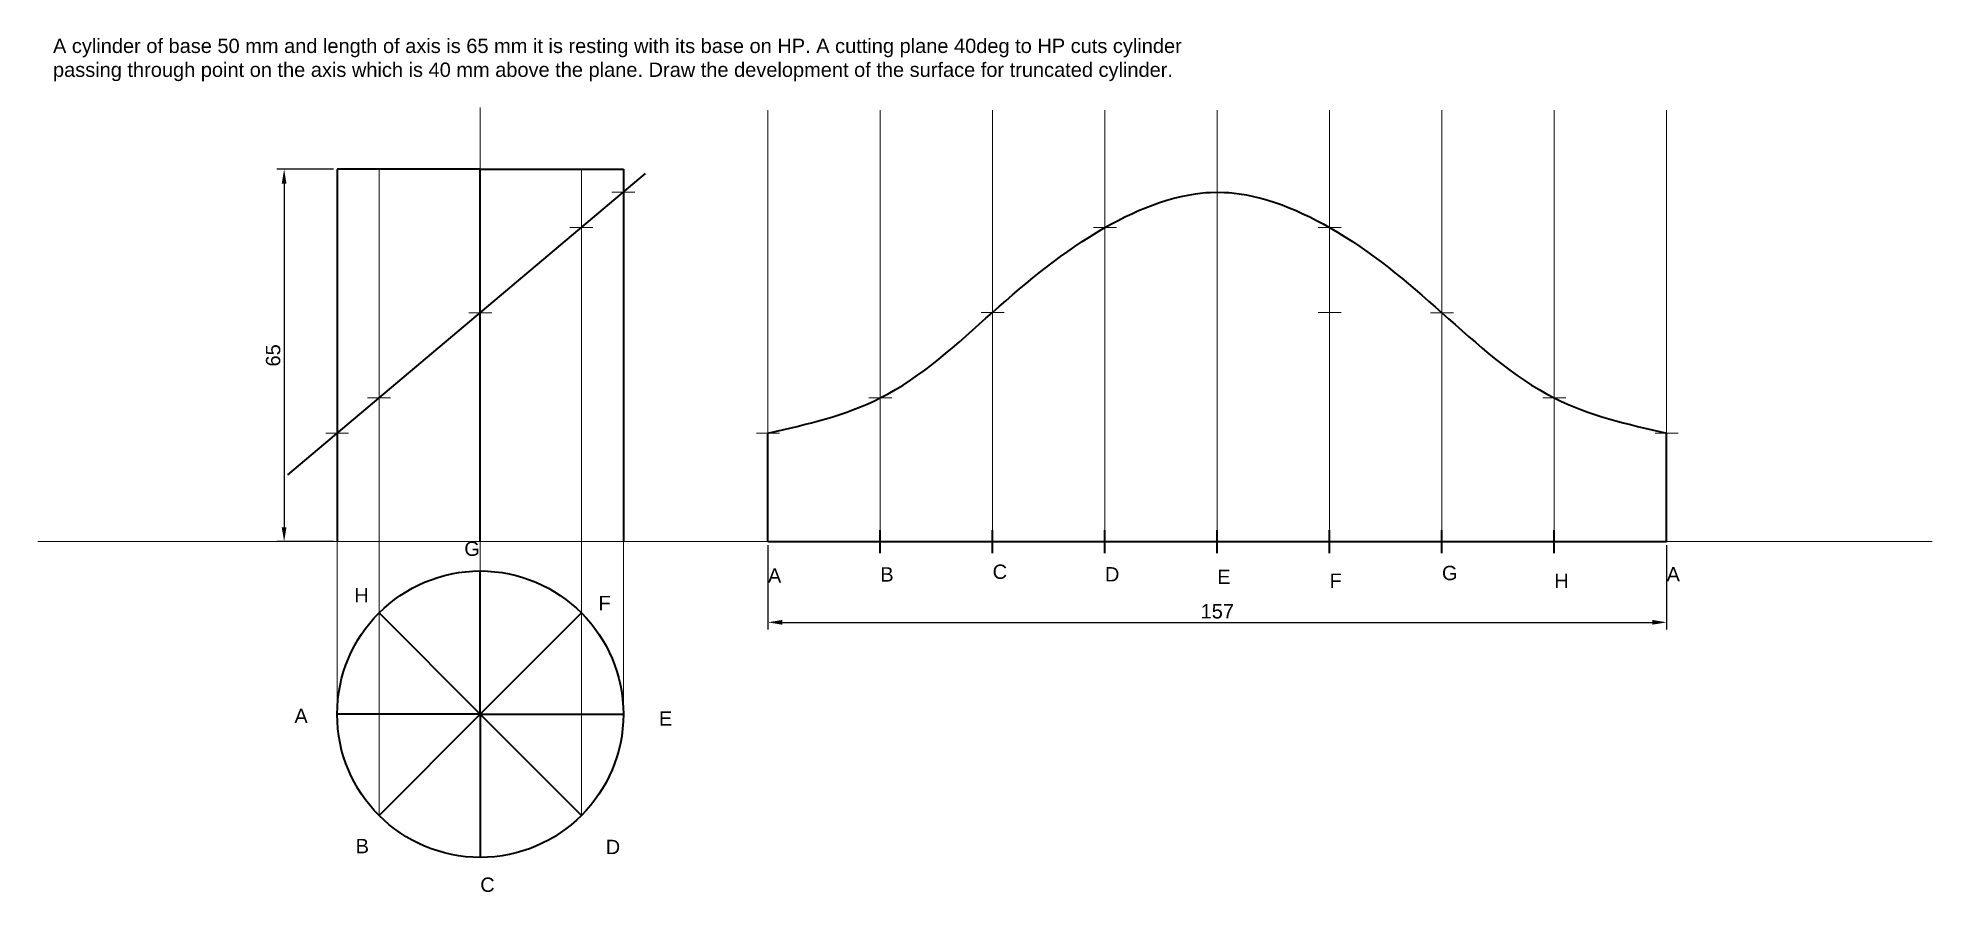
# Model space of a CAD drawing. Header units: millimetres. Extents: x 1119 to 1450, y 1846 to 1995.
import ezdxf

# ---------------------------------------------------------------- set-up
doc = ezdxf.new("R2010")
doc.units = ezdxf.units.MM
doc.header["$PDMODE"] = 2
doc.header["$PDSIZE"] = 2
doc.layers.add('Layer1', color=7, linetype='Continuous', lineweight=35)
doc.layers.add('Layer2', color=3, linetype='Continuous', lineweight=15)
doc.styles.get("Standard").update_dxf_attribs({"font": 'arial.ttf'})
doc.dimstyles.new('ISO-25', dxfattribs={"dimtxt": 2.5, "dimasz": 2.5, "dimexe": 1.25, "dimexo": 0.625, "dimtad": 1, "dimtxsty": 'Standard', "dimcen": 2.5, "dimadec": 0, "dimazin": 0, "dimtfac": 1, "dimtmove": 0, "dimatfit": 3, "dimfxl": 1, "dimarcsym": 0})

# ---------------------------------------------------------------- blocks, each defined once
blk = doc.blocks.new('*U1')
at = {"layer": 'Layer1'}
blk.add_line((-12.5, 0), (12.5, 0), dxfattribs=at)
blk = doc.blocks.new('*U2')
at = {"layer": 'Layer1', "color": 0, "linetype": 'ByBlock', "lineweight": -2, "transparency": 16777216}
for p, rotation in [((1196.72, 1889.22), 90), ((1187.88, 1885.56), 135), ((1205.56, 1885.56), 45), ((1184.22, 1876.72), 180), ((1187.88, 1867.88), 225.0000000000001), ((1196.72, 1864.22), 270), ((1205.56, 1867.88), 315.0000000000001)]:
    blk.add_blockref('*U1', p, dxfattribs=dict(at, rotation=rotation))
blk.add_blockref('*U1', (1209.22, 1876.72), dxfattribs=at)
blk = doc.blocks.new('*D3')
at = {"layer": 'Defpoints', "color": 0, "transparency": 16777216}
for p in [(1246.99, 1906.86), (1403.99, 1906.86), (1403.99, 1892.76)]:
    blk.add_point(p, dxfattribs=at)
at = {"layer": 'Layer1', "color": 0, "lineweight": -2, "transparency": 16777216}
for p, q in [((1246.99, 1906.24), (1246.99, 1891.51)), ((1403.99, 1906.24), (1403.99, 1891.51)), ((1249.49, 1892.76), (1401.49, 1892.76))]:
    blk.add_line(p, q, dxfattribs=at)
at = {"layer": 'Layer1', "color": 0, "transparency": 16777216}
for points in [[(1249.49, 1893.18), (1249.49, 1892.35), (1246.99, 1892.76)], [(1401.49, 1893.18), (1401.49, 1892.35), (1403.99, 1892.76)]]:
    blk.add_solid(points, dxfattribs=at)
at = {"layer": 'Layer1', "color": 0, "transparency": 16777216, "insert": (1325.49, 1894.67), "char_height": 2.5, "attachment_point": 5}
blk.add_mtext('157', dxfattribs=at)
blk = doc.blocks.new('*D4')
at = {"layer": 'Defpoints', "color": 0, "transparency": 16777216}
for p in [(1171.72, 1971.86), (1162.46, 1906.86), (1171.72, 1906.86)]:
    blk.add_point(p, dxfattribs=at)
at = {"layer": 'Layer1', "color": 0, "lineweight": -2, "transparency": 16777216}
for p, q in [((1171.1, 1971.86), (1161.21, 1971.86)), ((1162.46, 1969.36), (1162.46, 1909.36)), ((1171.1, 1906.86), (1161.21, 1906.86))]:
    blk.add_line(p, q, dxfattribs=at)
at = {"layer": 'Layer1', "color": 0, "transparency": 16777216}
for points in [[(1162.04, 1969.36), (1162.87, 1969.36), (1162.46, 1971.86)], [(1162.04, 1909.36), (1162.87, 1909.36), (1162.46, 1906.86)]]:
    blk.add_solid(points, dxfattribs=at)
at = {"layer": 'Layer1', "color": 0, "transparency": 16777216, "insert": (1160.55, 1939.36), "char_height": 2.5, "attachment_point": 5, "rotation": 90}
blk.add_mtext('65', dxfattribs=at)

msp = doc.modelspace()

# ---------------------------------------------------------------- linework, layer by layer
at = {"layer": 'Layer1'}
for p, q in [((1163.128, 1918.53), (1225.612, 1971.102)), ((1196.723, 1971.862), (1171.723, 1971.862)), ((1171.723, 1971.862), (1171.723, 1906.862)), ((1196.723, 1906.862), (1196.723, 1971.862)), ((1196.723, 1971.862), (1221.723, 1971.862)), ((1221.723, 1971.862), (1221.723, 1906.862)), ((1196.723, 1906.862), (1196.723, 1946.862)), ((1196.723, 1946.862), (1196.723, 1946.862)), ((1246.992, 1906.862), (1246.992, 1925.762)), ((1403.992, 1906.862), (1403.992, 1925.762)), ((1246.992, 1906.862), (1403.992, 1906.862))]:
    msp.add_line(p, q, dxfattribs=at)
msp.add_circle((1196.723, 1876.722), 25, dxfattribs=at)
msp.add_spline([(1246.992, 1925.762), (1266.617, 1931.923), (1286.242, 1946.862), (1305.867, 1961.67), (1325.492, 1967.831), (1345.117, 1961.67), (1364.742, 1946.796), (1384.367, 1931.923), (1403.992, 1925.762)], degree=3, dxfattribs=at)
for p in [(1266.617, 1906.862), (1286.242, 1906.862), (1305.867, 1906.862), (1325.492, 1906.862), (1345.117, 1906.862), (1364.742, 1906.862), (1384.367, 1906.862)]:
    msp.add_point(p, dxfattribs=at)
at = {"layer": 'Layer2'}
for p, q in [((1196.723, 1901.722), (1196.723, 1982.609)), ((1246.992, 1906.862), (1246.992, 1982.161)), ((1266.617, 1906.862), (1266.617, 1982.161)), ((1286.242, 1906.862), (1286.242, 1982.161)), ((1305.867, 1906.862), (1305.867, 1982.161)), ((1325.492, 1906.862), (1325.492, 1982.161)), ((1345.117, 1906.862), (1345.117, 1982.161)), ((1364.742, 1906.862), (1364.742, 1982.161)), ((1384.367, 1906.862), (1384.367, 1982.161)), ((1403.992, 1906.862), (1403.992, 1982.161)), ((1179.046, 1906.862), (1179.046, 1971.862)), ((1214.401, 1971.862), (1214.401, 1906.862)), ((1119.439, 1906.862), (1450.375, 1906.862)), ((1171.723, 1876.722), (1171.723, 1906.862)), ((1179.046, 1859.044), (1179.046, 1906.862)), ((1214.401, 1859.044), (1214.401, 1906.862)), ((1221.723, 1876.722), (1221.723, 1906.862))]:
    msp.add_line(p, q, dxfattribs=at)
for p in [(1221.723, 1967.831), (1325.492, 1967.831), (1214.401, 1961.67), (1305.867, 1961.67), (1345.117, 1961.67), (1196.723, 1946.796), (1286.242, 1946.862), (1345.117, 1946.862), (1364.742, 1946.796), (1179.046, 1931.923), (1266.617, 1931.923), (1384.367, 1931.923), (1171.723, 1925.762), (1246.992, 1925.762), (1403.992, 1925.762)]:
    msp.add_point(p, dxfattribs=at)

# ---------------------------------------------------------------- block references
at = {"layer": 'Layer1'}
msp.add_blockref('*U2', (0, 0), dxfattribs=at)

# ---------------------------------------------------------------- texts
at = {"insert": (1122.081, 1994.643), "char_height": 2.5, "attachment_point": 1}
msp.add_mtext_dynamic_manual_height_columns('A cylinder of base 50 mm and length of axis is 65 mm it is resting with its base on HP. A cutting plane 40deg to HP cuts cylinder \\Ppassing through point on the axis which is 40 mm above the plane. Draw the development of the surface for truncated cylinder.  ', width=323.67036, gutter_width=12.5, heights=[26.117], dxfattribs=at)
at = {"layer": 'Layer1', "char_height": 2.5, "attachment_point": 1}
for s, width, insert in [('G', 4.07916, (1193.933, 1906.862)), ('H', 4.33611, (1174.71, 1898.735)), ('F', 0.94772, (1217.377, 1897.376)), ('B', 0.50364, (1174.957, 1854.956)), ('D', 4.58146, (1218.641, 1854.804))]:
    msp.add_mtext_dynamic_manual_height_columns(s, width=width, gutter_width=12.5, heights=[0], dxfattribs=dict(at, insert=insert))
for s, insert in [('A ', (1164.258, 1877.676)), ('E', (1227.932, 1877.23)), ('C', (1196.723, 1848.209))]:
    msp.add_mtext(s, dxfattribs=dict(at, insert=insert))
at = {"layer": 'Layer2', "char_height": 2.5, "attachment_point": 1}
for s, width, insert in [('A', 1.79387, (1246.992, 1902.175)), ('B', 2.35, (1266.617, 1902.381)), ('C', 3.35459, (1286.242, 1902.847)), ('D', 5.92882, (1305.867, 1902.399)), ('E', 4.2426, (1325.492, 1901.951)), ('F', 4.57449, (1345.117, 1901.279)), ('G', 5.57908, (1364.742, 1902.623)), ('H', 5.23826, (1384.367, 1901.279)), ('A', 7.58826, (1403.992, 1902.399))]:
    msp.add_mtext_dynamic_manual_height_columns(s, width=width, gutter_width=12.5, heights=[0], dxfattribs=dict(at, insert=insert))

# ---------------------------------------------------------------- dimensions: what is measured, and where the dimension line sits
at = {"layer": 'Layer1'}
dim = msp.add_linear_dim(base=(1162.455, 1906.862), p1=(1171.723, 1971.862), p2=(1171.723, 1906.862), angle=90, dimstyle='ISO-25', dxfattribs=at)
dim.commit()
dim.dimension.update_dxf_attribs({"geometry": '*D4', "text_midpoint": (1160.554, 1939.362)})
dim = msp.add_linear_dim(base=(1403.992, 1892.765), p1=(1246.992, 1906.862), p2=(1403.992, 1906.862), dimstyle='ISO-25', dxfattribs=at)
dim.commit()
dim.dimension.update_dxf_attribs({"geometry": '*D3', "text_midpoint": (1325.492, 1894.666)})

doc.saveas('drawing.dxf')
